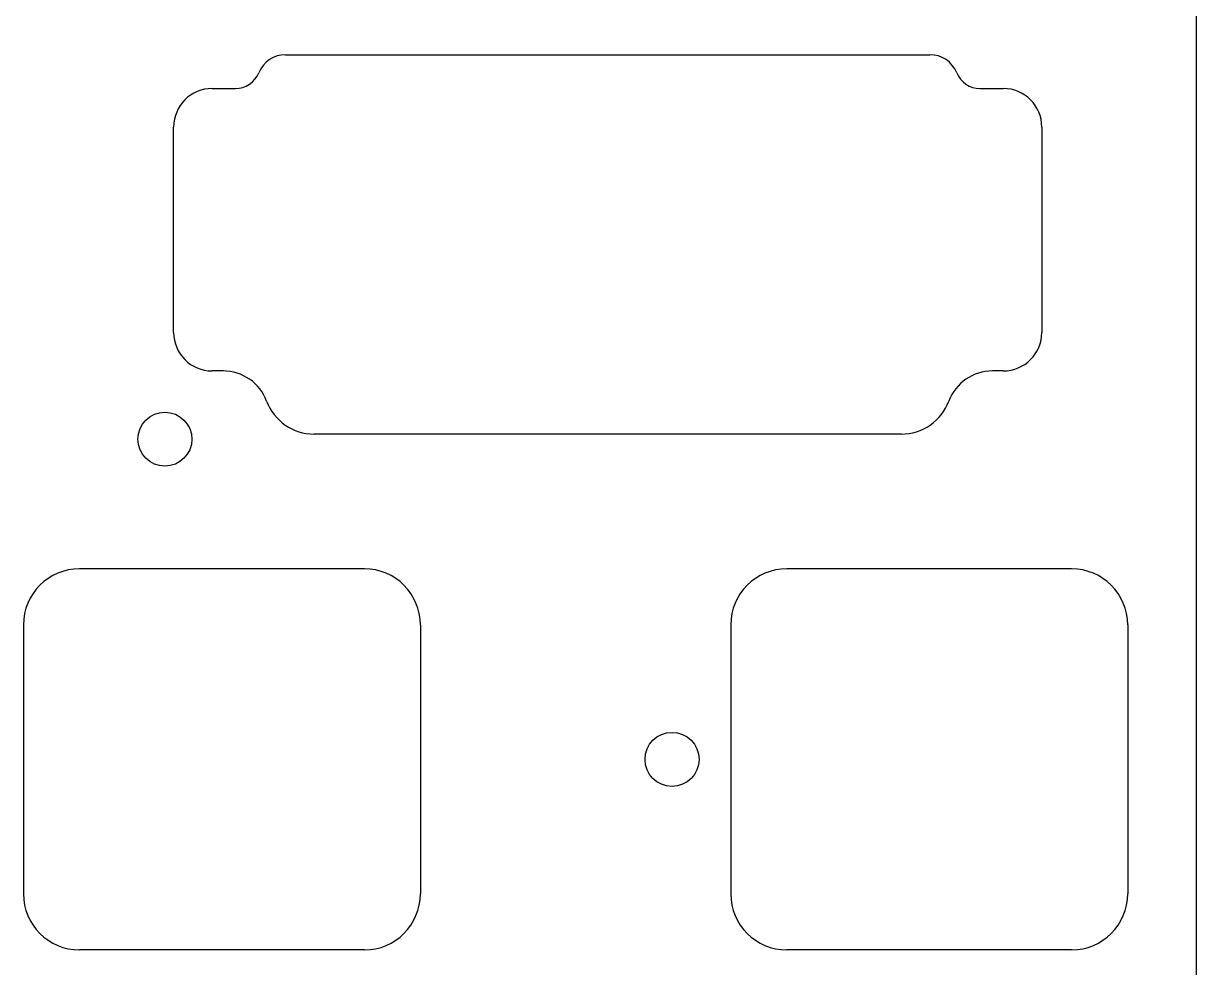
# Model space of a CAD drawing. Header units: millimetres. Extents: x -10 to 277, y -95 to 18.
# Drawn here: x 233.16 to 276.6, y -64.85 to -29.92 of the extents above; entities that cross this region are included whole.
import ezdxf

# ---------------------------------------------------------------- set-up
doc = ezdxf.new("R2010")
doc.units = ezdxf.units.MM
doc.header["$MEASUREMENT"] = 0
doc.layers.add('BLACK', color=7, linetype='CONTINUOUS')
doc.layers.add('Edge.Cuts', color=53, linetype='CONTINUOUS')

msp = doc.modelspace()

# ---------------------------------------------------------------- linework, layer by layer
at = {"layer": 'BLACK', "linetype": 'Continuous'}
for p, q in [((245.78125, -50.1), (235.231249, -50.1)), ((271.975, -50.1), (261.424999, -50.1)), ((233.15625, -52.175), (233.15625, -62.125001)), ((247.85625, -52.175), (247.85625, -62.125)), ((259.35, -52.175), (259.35, -62.125001)), ((274.05, -52.175), (274.05, -62.125)), ((245.78125, -64.2), (235.23125, -64.2)), ((271.975, -64.2), (261.425, -64.2))]:
    msp.add_line(p, q, dxfattribs=at)
at = {"layer": 'BLACK'}
msp.add_circle((257.175, -57.15), 1, dxfattribs=at)
for centre, radius, start, end in [((235.231254, -52.175004), 2.075004, 90.0001381, 179.9998896), ((245.78125, -52.175), 2.075, 0, 90), ((261.425004, -52.175004), 2.075004, 90.0001381, 179.9998896), ((271.975, -52.175), 2.075, 0, 90), ((235.231252, -62.124998), 2.075002, 180.0000828, 269.9999448), ((245.78125, -62.125), 2.075, 270, 0), ((261.425002, -62.124998), 2.075002, 180.0000828, 269.9999448), ((271.975, -62.125), 2.075, 270, 0)]:
    msp.add_arc(centre, radius, start, end, dxfattribs=at)
at = {"layer": 'Edge.Cuts', "linetype": 'Continuous'}
for p, q in [((276.6, -93.226), (276.6, 16.026)), ((242.86593, -31.0724), (266.72117, -31.0724)), ((240.14311, -32.32456), (241.00872, -32.32456)), ((268.57838, -32.32456), (269.44399, -32.32456)), ((238.71811, -41.35044), (238.71811, -33.74956)), ((270.86899, -33.74956), (270.86899, -41.35044)), ((240.54715, -42.77544), (240.14311, -42.77544)), ((269.44399, -42.77544), (269.03995, -42.77544)), ((265.66905, -45.11191), (243.91805, -45.11191))]:
    msp.add_line(p, q, dxfattribs=at)
at = {"layer": 'Edge.Cuts'}
msp.add_circle((238.39375, -45.3), 1, dxfattribs=at)
for centre, radius, start, end in [((242.86595, -32.1474), 1.075006, 90.001066, 157.9761007), ((266.72115, -32.1474), 1.075, 22.0238993, 89.998934), ((241.00872, -31.39615), 0.928411, 270, 337.9772981), ((268.57835, -31.3961), 0.92846, 202.0262568, 270.0018513), ((240.14311, -33.74956), 1.425, 90, 180), ((269.44399, -33.74956), 1.425, 0, 90), ((240.14311, -41.35044), 1.425, 180, 270), ((269.44395, -41.3504), 1.42504, 270.0016083, 359.9983917), ((240.54716, -44.50037), 1.72493, 20.5459762, 90.0003322), ((269.03995, -44.5004), 1.724938, 90, 159.4534018), ((243.91806, -43.23696), 1.87495, 200.5459234, 269.9996944), ((265.66905, -43.237), 1.874943, 270, 339.454935)]:
    msp.add_arc(centre, radius, start, end, dxfattribs=at)

doc.saveas('drawing.dxf')
